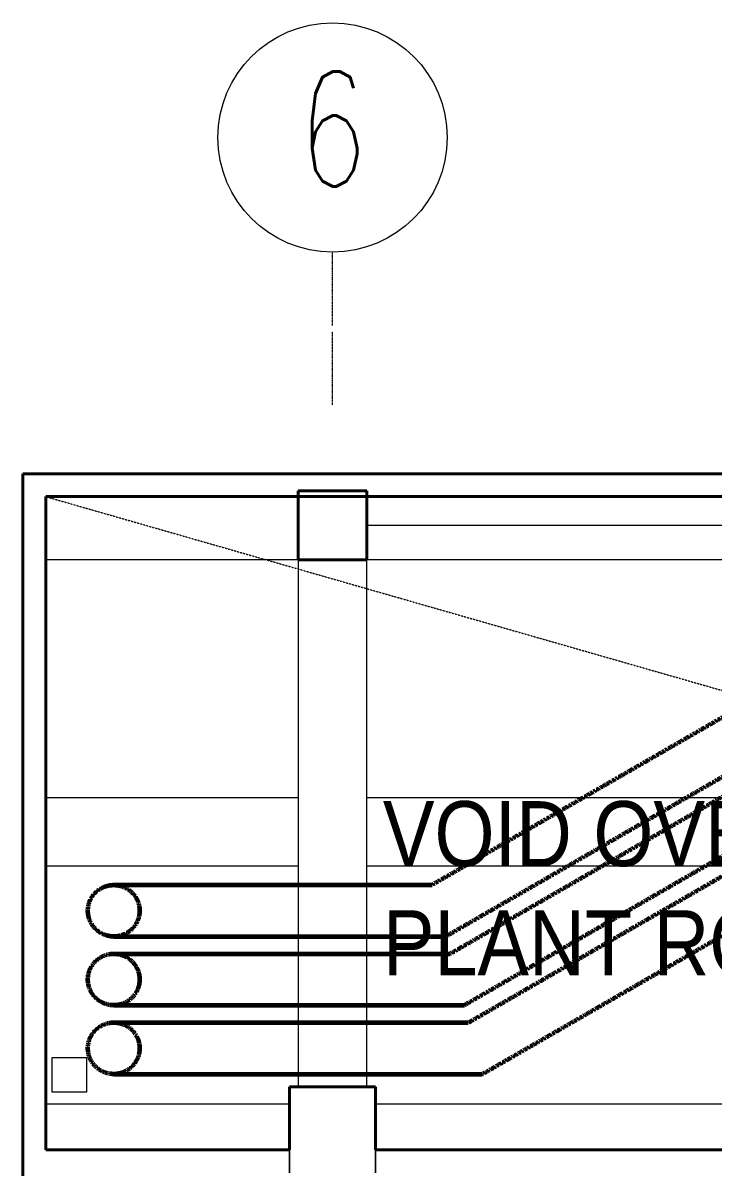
# Model space of a CAD drawing. Header units: millimetres. Extents: x 4021 to 183614, y -11746 to 71065.
# Drawn here: x 112188 to 118206, y 39657 to 49641 of the extents above; entities that cross this region are included whole.
import ezdxf

# ---------------------------------------------------------------- set-up
doc = ezdxf.new("R2010")
doc.units = ezdxf.units.MM
for name, pattern in [('Car Lift Hidden', [1.6, 0.8, -0.8]), ('Grid Line__1_200_', [10.5, 6, -1.5, 1.5, -1.5]), ('Hidden', [7.14375, 4.7625, -2.38125])]:
    doc.linetypes.add(name, pattern=pattern)
for name, color, linetype, lineweight in [('A-ANNO-NOTE', 131, 'Continuous', 25), ('A-DETL', 90, 'Continuous', 9), ('A-FLOR', 192, 'Continuous', 9), ('A-WALL', 113, 'Continuous', 20), ('G-ANNO-TEXT', 231, 'Continuous', 5), ('S-COLS', 52, 'Continuous', 20), ('S-GRID', 1, 'Continuous', 5), ('S-GRID-IDEN', 1, 'Continuous', 25)]:
    doc.layers.add(name, color=color, linetype=linetype, lineweight=lineweight)
doc.styles.add('RomanS', font='romans__.ttf', dxfattribs={"width": 0.7, "height": 1003.164557})
doc.styles.add('Swis721 BT_4', font='swiss.ttf', dxfattribs={"width": 0.85, "height": 567.642527})

# ---------------------------------------------------------------- blocks, each defined once
blk = doc.blocks.new('Grid - Bubble - 10mm-1724413-Copy of COLOUR_LOWER R_F')
at = {"layer": 'A-ANNO-NOTE', "lineweight": 5}
blk.add_circle((0, 0), 5, dxfattribs=at)

msp = doc.modelspace()

# ---------------------------------------------------------------- linework, layer by layer
at = {"layer": 'A-DETL', "linetype": 'Car Lift Hidden'}
msp.add_line((112388.1, 45507.5), (120529.7, 43172.9), dxfattribs=at)
at = {"layer": 'A-DETL', "linetype": 'Hidden', "lineweight": 60}
for p, q in [((115751.8, 42119.3), (120364.6, 44782.5)), ((115872.4, 41669.3), (120485.2, 44332.5)), ((115912.5, 41519.3), (120525.4, 44182.5)), ((116033.1, 41069.3), (120645.9, 43732.5)), ((116073.3, 40919.3), (120686.1, 43582.5)), ((116193.9, 40469.3), (120806.7, 43132.5)), ((112979.8, 42119.3), (115751.8, 42119.3)), ((112979.8, 41669.3), (115872.4, 41669.3)), ((112979.8, 41519.3), (115912.5, 41519.3)), ((112979.8, 41069.3), (116033.1, 41069.3)), ((112979.8, 40919.3), (116073.3, 40919.3)), ((112979.8, 40469.3), (116193.9, 40469.3))]:
    msp.add_line(p, q, dxfattribs=at)
for centre in [(112979.8, 41894.3), (112979.8, 41294.3), (112979.8, 40694.3)]:
    msp.add_circle(centre, 225, dxfattribs=at)
at = {"layer": 'A-FLOR'}
for p, q in [((112187.7, 45707.5), (112187.7, 37207.5)), ((112188.1, 45707.5), (112187.7, 45707.5)), ((114587.7, 44957.5), (112388.1, 44957.5)), ((114587.7, 44957.5), (114587.7, 40357.5)), ((120787.7, 44957.5), (115187.7, 44957.5)), ((115187.7, 40357.5), (115187.7, 44957.5)), ((112388.1, 42882.5), (114587.7, 42882.5)), ((115187.7, 42882.5), (123687.7, 42882.5)), ((114587.7, 42282.5), (112388.1, 42282.5)), ((123687.7, 42282.5), (115187.7, 42282.5)), ((112442.7, 40612.5), (112742.7, 40612.5)), ((112442.7, 40312.5), (112442.7, 40612.5)), ((112742.7, 40612.5), (112742.7, 40312.5)), ((112742.7, 40312.5), (112442.7, 40312.5)), ((114512.7, 40207.5), (112388.1, 40207.5)), ((123687.7, 40207.5), (115262.7, 40207.5))]:
    msp.add_line(p, q, dxfattribs=at)
at = {"layer": 'A-FLOR', "lineweight": 20}
msp.add_line((115187.7, 45257.5), (120787.7, 45257.5), dxfattribs=at)
at = {"layer": 'A-WALL', "color": 50, "lineweight": 40}
for p, q in [((112188.1, 45707.5), (112188.1, 37207.5)), ((137887.7, 45707.5), (112188.1, 45707.5)), ((112388.1, 39807.5), (112388.1, 45507.5)), ((112388.1, 45507.5), (137887.7, 45507.5)), ((114512.7, 39807.5), (112388.1, 39807.5)), ((126587.7, 39807.5), (115262.7, 39807.5))]:
    msp.add_line(p, q, dxfattribs=at)
at = {"layer": 'A-WALL', "color": 250, "lineweight": 15}
for p, q in [((114512.7, 39607.5), (114512.7, 39807.5)), ((115262.7, 39807.5), (115262.7, 39607.5))]:
    msp.add_line(p, q, dxfattribs=at)
at = {"layer": 'S-COLS', "color": 50, "lineweight": 40}
for p, q in [((115187.7, 45557.5), (114587.7, 45557.5)), ((114587.7, 45557.5), (114587.7, 44957.5)), ((115187.7, 44957.5), (115187.7, 45557.5)), ((114587.7, 44957.5), (115187.7, 44957.5)), ((115262.7, 40357.5), (114512.7, 40357.5)), ((114512.7, 40357.5), (114512.7, 39807.5)), ((115262.7, 39807.5), (115262.7, 40357.5))]:
    msp.add_line(p, q, dxfattribs=at)
at = {"layer": 'S-COLS', "color": 250, "lineweight": 15}
for p, q in [((114512.7, 39807.5), (114512.7, 39607.5)), ((115262.7, 39607.5), (115262.7, 39807.5))]:
    msp.add_line(p, q, dxfattribs=at)
at = {"layer": 'S-GRID', "linetype": 'Grid Line__1_200_'}
for p, q in [((114887.7, 47000.1), (114887.7, 47641.3)), ((114887.7, 46308), (114887.7, 46949.3))]:
    msp.add_line(p, q, dxfattribs=at)

# ---------------------------------------------------------------- block references
at = {"layer": 'S-GRID-IDEN', "lineweight": 5, "xscale": 199.9999999999999, "yscale": 199.9999999999999, "zscale": 199.9999999999999}
msp.add_blockref('Grid - Bubble - 10mm-1724413-Copy of COLOUR_LOWER R_F', (114887.7, 48641.3), dxfattribs=at)

# ---------------------------------------------------------------- texts
at = {"layer": 'G-ANNO-TEXT', "color": 7, "insert": (115327, 42850.8), "char_height": 567.643, "width": 6840, "attachment_point": 1, "line_spacing_factor": 1.00667, "style": 'Swis721 BT_4'}
msp.add_mtext('VOID OVER D.C.S.\\PPLANT ROOM', dxfattribs=at)
at = {"layer": 'S-GRID-IDEN', "lineweight": 5, "insert": (114890.4, 49216.2), "char_height": 1003.165, "width": 792, "attachment_point": 2, "line_spacing_factor": 0.964689, "style": 'RomanS'}
msp.add_mtext('\\fRomanS|b0|i0|c134|p2|;\\W.7;6', dxfattribs=at)

doc.saveas('drawing.dxf')
